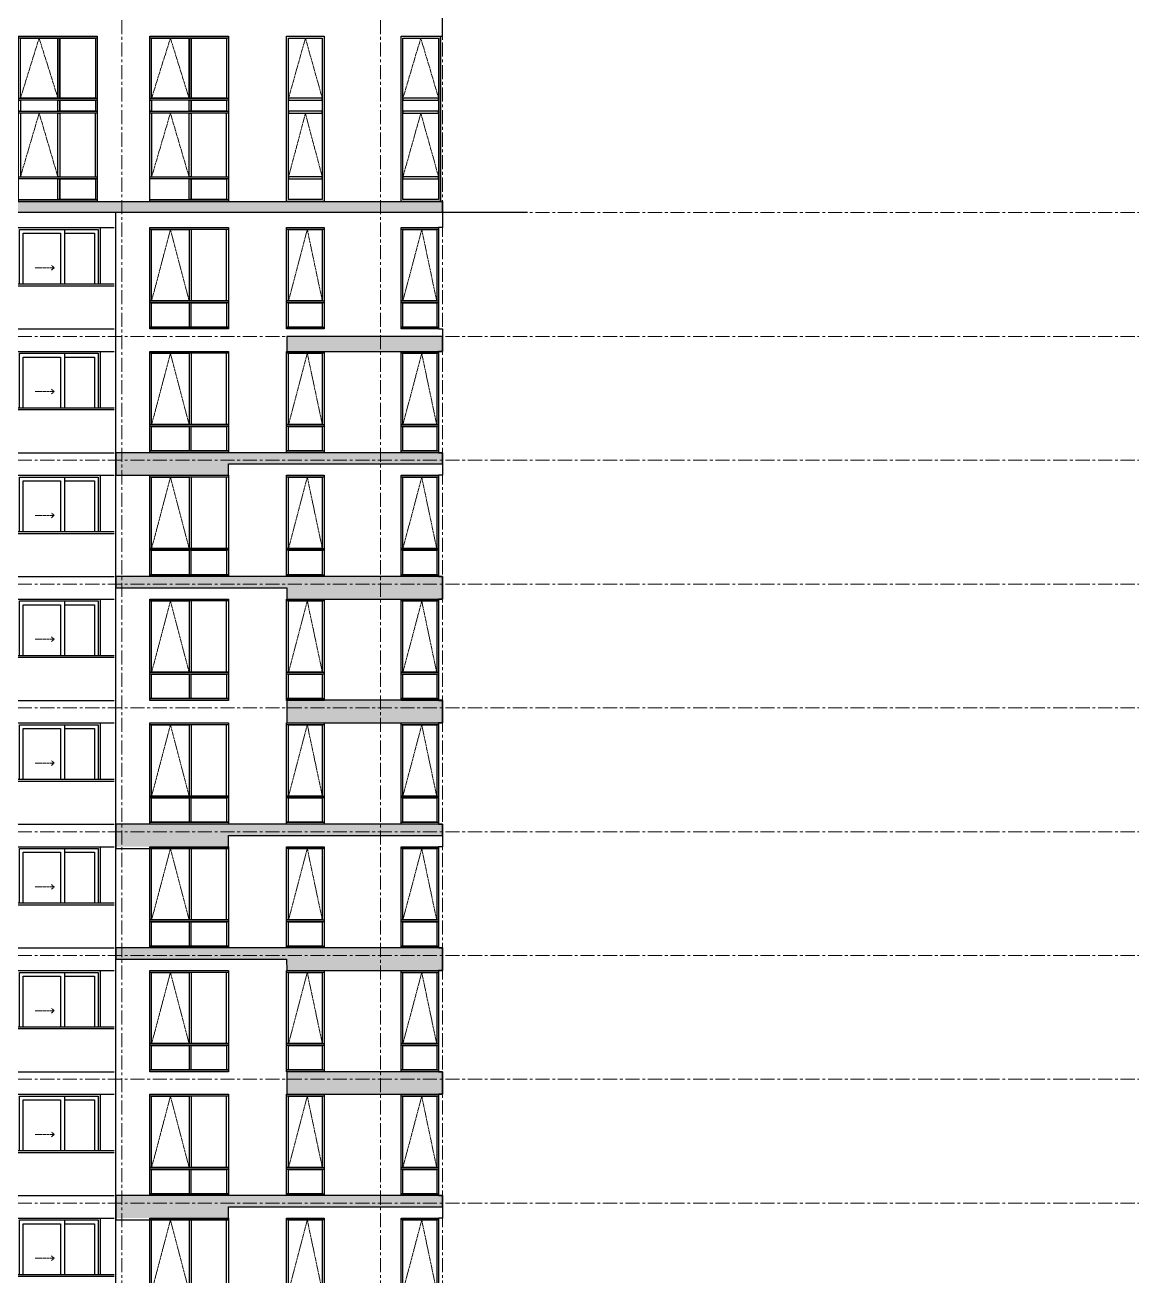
# Model space of a CAD drawing. Header units: millimetres. Extents: x -100356 to 314685, y 446 to 1273965.
# Drawn here: x 225577 to 255087, y 218043 to 251386 of the extents above; entities that cross this region are included whole.
import ezdxf
from ezdxf.xclip import XClip

# ---------------------------------------------------------------- set-up
doc = ezdxf.new("R2010")
doc.units = ezdxf.units.MM
doc.header["$XCLIPFRAME"] = 2
doc.linetypes.add('section$0$CENTER', pattern=[2, 1.25, -0.25, 0.25, -0.25])
doc.linetypes.add('section$0$Kume - Grid Line', pattern=[10.5, 6, -1.25, 2, -1.25])
doc.layers.add('NAM', color=3, linetype='Continuous')
doc.layers.add('STR', color=7, linetype='Continuous')
for name, color, linetype, lineweight in [('section$0$A-_ANOT----_D', 7, 'Continuous', 5), ('section$0$A-_FLORLEVL_E', 7, 'Continuous', 5), ('section$0$NKC_TRUC', 8, 'section$0$CENTER', 13)]:
    doc.layers.add(name, color=color, linetype=linetype, lineweight=lineweight)

# ---------------------------------------------------------------- blocks, each defined once
blk = doc.blocks.new('section$0$grid section')
at = {"layer": 'section$0$NKC_TRUC', "ltscale": 300}
for p, q in [((-141943.9, 81800), (0, 81800)), ((-141943.9, 78500), (0, 78500)), ((-141943.9, 75200), (0, 75200)), ((-141943.9, 71900), (0, 71900)), ((-141943.9, 68600), (0, 68600)), ((-141943.9, 65300), (0, 65300)), ((-141943.9, 62000), (0, 62000)), ((-141943.9, 58700), (0, 58700)), ((-141943.9, 55400), (0, 55400))]:
    blk.add_line(p, q, dxfattribs=at)
blk = doc.blocks.new('wd01 - 2400x2200')
at = {"layer": 'NAM'}
for points in [[(-100, -1050), (2600, -1050), (2600, 1050), (-100, 1050)], [(-50, 1050), (-100, 1050), (-100, -1050), (-50, -1050)], [(650, 1050), (600, 1050), (600, -1050), (650, -1050)], [(2600, 1050), (2550, 1050), (2550, -1050), (2600, -1050)], [(-50, 50), (600, 50), (600, 1000), (-50, 1000)], [(2550, 50), (650, 50), (650, 1000), (2550, 1000)], [(600, 0), (-50, 0), (-50, -1000), (600, -1000)], [(2550, 0), (650, 0), (650, -1000), (2550, -1000)]]:
    blk.add_lwpolyline(points, close=True, dxfattribs=at)
at = {"layer": 'NAM', "elevation": 0}
for points in [[(-50, 1050), (-50, -1050)], [(2550, 1050), (2550, -1050)]]:
    blk.add_lwpolyline(points, dxfattribs=at)
at = {"layer": 'NAM'}
for points in [[(600, 1050), (600, -1050)], [(650, 1050), (650, -1050)]]:
    blk.add_lwpolyline(points, dxfattribs=at)
at = {"layer": 'section$0$A-_ANOT----_D', "color": 8, "linetype": 'section$0$Kume - Grid Line', "ltscale": 10}
blk.add_lwpolyline([(650, 0), (2550, -500), (650, -1000)], dxfattribs=at)
blk = doc.blocks.new('unit elevation 2')
at = {"layer": 'NAM', "elevation": 0}
for points in [[(-49400, -250), (-49400, -200), (-48398, -200), (-48398, -250)], [(-49398, -950), (-49398, -200), (-48398, -200), (-48398, -950)], [(-49348, -900), (-49348, -250), (-48448, -250), (-48448, -900)], [(-46350, -250), (-46350, -200), (-45348, -200), (-45348, -250)], [(-46348, -950), (-46348, -200), (-45348, -200), (-45348, -950)], [(-46298, -900), (-46298, -250), (-45398, -250), (-45398, -900)], [(-49398, -2900), (-49398, -900), (-48398, -900), (-48398, -2900)], [(-49398, -950), (-49398, -900), (-48398, -900), (-48398, -950)], [(-49348, -2850), (-49348, -950), (-48448, -950), (-48448, -2850)], [(-46348, -2900), (-46348, -900), (-45348, -900), (-45348, -2900)], [(-46348, -950), (-46348, -900), (-45348, -900), (-45348, -950)], [(-46298, -2850), (-46298, -950), (-45398, -950), (-45398, -2850)], [(-49398, -2900), (-49398, -2850), (-48398, -2850), (-48398, -2900)], [(-46348, -2900), (-46348, -2850), (-45348, -2850), (-45348, -2900)]]:
    blk.add_lwpolyline(points, close=True, dxfattribs=at)
for points in [[(-49300, -250), (-48398, -250)], [(-46250, -250), (-45348, -250)], [(-37823, -200), (-40748, -200)], [(-49300, -900), (-48398, -900)], [(-49300, -950), (-48398, -950)], [(-46250, -900), (-45348, -900)], [(-46250, -950), (-45348, -950)], [(-37823, -1350), (-40748, -1350)], [(-37823, -1400), (-40748, -1400)], [(-38173, -1400), (-38173, -2900), (-40373, -2900), (-40373, -1400)], [(-38223, -1400), (-38223, -2850), (-40323, -2850), (-40323, -1400)], [(-39423, -2750), (-40223, -2750), (-40223, -1400)], [(-38223, -1400), (-38223, -2850), (-39423, -2850), (-39423, -1400)], [(-38323, -1400), (-38323, -2750), (-39323, -2750), (-39323, -1400)], [(-49300, -2850), (-48398, -2850)], [(-46250, -2850), (-45348, -2850)], [(-37823, -2900), (-40748, -2900)]]:
    blk.add_lwpolyline(points, dxfattribs=at)
at = {"layer": 'section$0$A-_ANOT----_D', "color": 8, "linetype": 'section$0$Kume - Grid Line', "ltscale": 10, "elevation": 0}
for points in [[(-49348, -950), (-48948, -2850), (-48448, -950)], [(-46298, -950), (-45898, -2850), (-45398, -950)], [(-39080, -1766), (-39149, -1829), (-39080, -1892)], [(-38645, -1829), (-39149, -1829)]]:
    blk.add_lwpolyline(points, dxfattribs=at)
at = {"layer": 'STR', "elevation": 0}
for points in [[(-40798, 0), (-40798, -3300)], [(-49500, -3300), (-49500, -2900), (-49400, -2900), (-49400, -200), (-49500, -200), (-49500, 0)]]:
    blk.add_lwpolyline(points, dxfattribs=at)
at = {"layer": 'NAM', "xscale": -1, "rotation": 90}
blk.add_blockref('wd01 - 2400x2200', (-42748, -300, 0), dxfattribs=at)
blk = doc.blocks.new('wd02-elevation 1')
at = {"layer": 'NAM', "elevation": 0}
for points in [[(197491, 177019), (201891, 177019), (201891, 179119), (197491, 179119)], [(197491, 177019), (197541, 177019), (197541, 179119), (197491, 179119)], [(197541, 178119), (198091, 178119), (198091, 179069), (197541, 179069)], [(198091, 177019), (198141, 177019), (198141, 179119), (198091, 179119)], [(198141, 179069), (199841, 179069), (199841, 178119), (198141, 178119)], [(199841, 177019), (199891, 177019), (199891, 179119), (199841, 179119)], [(200191, 179069), (199891, 179069), (199891, 178119), (200191, 178119)], [(200191, 177019), (200241, 177019), (200241, 179119), (200191, 179119)], [(200241, 178119), (201841, 178119), (201841, 179069), (200241, 179069)], [(201841, 177019), (201891, 177019), (201891, 179119), (201841, 179119)], [(198091, 178119), (197541, 178119), (197541, 178069), (198091, 178069)], [(199841, 178119), (198141, 178119), (198141, 178069), (199841, 178069)], [(199841, 177069), (198141, 177069), (198141, 178069), (199841, 178069)], [(200191, 178119), (199891, 178119), (199891, 178069), (200191, 178069)], [(201841, 178119), (200241, 178119), (200241, 178069), (201841, 178069)], [(201841, 178069), (200241, 178069), (200241, 177069), (201841, 177069)], [(200191, 177069), (199891, 177069), (199891, 177019), (200191, 177019)]]:
    blk.add_lwpolyline(points, close=True, dxfattribs=at)
at = {"layer": 'section$0$A-_ANOT----_D', "color": 8, "linetype": 'section$0$Kume - Grid Line', "ltscale": 10, "elevation": 0}
for points in [[(198141, 178069), (199841, 177569), (198141, 177069)], [(200241, 178069), (201841, 177569), (200241, 177069)]]:
    blk.add_lwpolyline(points, dxfattribs=at)
blk = doc.blocks.new('skyvilla elevation 2')
at = {"layer": 'NAM', "elevation": 0}
for points in [[(-49450, -4700), (-49450, -300), (-48398, -300), (-48398, -4700)], [(-49400, -4650), (-49400, -350), (-48448, -350), (-48448, -4650)], [(-49400, -2650), (-49400, -350), (-48448, -350), (-48448, -2650)], [(-48448, -950), (-48448, -900), (-49400, -900), (-49400, -950)], [(-45398, -950), (-45398, -900), (-46298, -900), (-46298, -950)], [(-48448, -2700), (-48448, -2650), (-49400, -2650), (-49400, -2700)], [(-45398, -2700), (-45398, -2650), (-46298, -2650), (-46298, -2700)], [(-48448, -3050), (-48448, -3000), (-49400, -3000), (-49400, -3050)], [(-45398, -3050), (-45398, -3000), (-46298, -3000), (-46298, -3050)]]:
    blk.add_lwpolyline(points, close=True, dxfattribs=at)
at = {"layer": 'NAM'}
for points in [[(-46348, -4700), (-46348, -300), (-45348, -300), (-45348, -4700)], [(-46298, -4650), (-46298, -350), (-45398, -350), (-45398, -4650)], [(-46298, -2650), (-46298, -350), (-45398, -350), (-45398, -2650)]]:
    blk.add_lwpolyline(points, close=True, dxfattribs=at)
at = {"layer": 'section$0$A-_ANOT----_D', "color": 8, "linetype": 'section$0$Kume - Grid Line', "ltscale": 10, "elevation": 0}
for points in [[(-49400, -950), (-48924, -2650), (-48448, -950)], [(-46298, -950), (-45848, -2650), (-45398, -950)], [(-49400, -3050), (-48924, -4650), (-48448, -3050)], [(-46298, -3050), (-45848, -4650), (-45398, -3050)]]:
    blk.add_lwpolyline(points, dxfattribs=at)
at = {"layer": 'STR', "elevation": 0}
blk.add_lwpolyline([(-49500, 0), (-49500, -300), (-49450, -300), (-49450, -4700), (-49500, -4700), (-49500, -5300)], dxfattribs=at)
at = {"layer": 'NAM', "xscale": -1, "rotation": 90}
for p in [(135321, 197191, 0), (138819, 197191, 0)]:
    blk.add_blockref('wd02-elevation 1', p, dxfattribs=at)
blk = doc.blocks.new('elevation 2')
at = {"layer": 'NAM'}
h = blk.add_hatch(color=252, dxfattribs=at)
h.dxf.hatch_style = 1
h.paths.add_polyline_path([(233215, 712485), (241917, 712485), (241917, 713086), (238916, 713085), (238916, 712785), (233215, 712785)])
at = {"layer": 'NAM', "ltscale": 0.5}
h = blk.add_hatch(color=252, dxfattribs=at)
h.dxf.hatch_style = 1
h.paths.add_polyline_path([(237366, 709785), (233215, 709785), (233215, 709185), (237366, 709185)])
h = blk.add_hatch(color=252, dxfattribs=at)
h.dxf.hatch_style = 1
h.paths.add_polyline_path([(233215, 705885), (241917, 705885), (241917, 706185), (237367, 706185), (237366, 706485), (233215, 706485)])
at = {"layer": 'NAM'}
h = blk.add_hatch(color=252, dxfattribs=at)
h.dxf.hatch_style = 1
h.paths.add_polyline_path([(233215, 702585), (241917, 702585), (241917, 703186), (238917, 703185), (238917, 702885), (233215, 702885)])
at = {"layer": 'NAM', "ltscale": 0.5}
h = blk.add_hatch(color=252, dxfattribs=at)
h.dxf.hatch_style = 1
h.paths.add_polyline_path([(237366, 699885), (233215, 699885), (233215, 699285), (237366, 699285)])
h = blk.add_hatch(color=252, dxfattribs=at)
h.dxf.hatch_style = 1
h.paths.add_polyline_path([(233215, 695986), (241917, 695986), (241917, 696286), (237366, 696286), (237366, 696586), (233215, 696586)])
at = {"layer": 'NAM'}
h = blk.add_hatch(color=252, dxfattribs=at)
h.dxf.hatch_style = 1
h.paths.add_polyline_path([(233215, 692686), (241917, 692686), (241917, 693286), (238916, 693285), (238916, 692986), (233215, 692986)])
at = {"layer": 'NAM', "ltscale": 0.5}
h = blk.add_hatch(color=252, dxfattribs=at)
h.dxf.hatch_style = 1
h.paths.add_polyline_path([(237366, 689985), (233215, 689985), (233215, 689586), (237366, 689586)])
at = {"layer": 'NAM'}
h = blk.add_hatch(color=252, dxfattribs=at)
h.dxf.hatch_style = 1
h.paths.add_polyline_path([(273816, 686286), (273816, 685986), (233215, 685986), (233215, 686286)])
at = {"layer": 'NAM', "elevation": 0}
for points in [[(233215, 712485), (241917, 712485), (241917, 713136), (238916, 713136), (238916, 712785), (233215, 712785)], [(237366, 709785), (233215, 709785), (233215, 709185), (237366, 709185)], [(233215, 705885), (241917, 705885), (241917, 706185), (237367, 706185), (237366, 706485), (233215, 706485)], [(233215, 702585), (241917, 702585), (241917, 703236), (238916, 703236), (238917, 702885), (233215, 702885)], [(237366, 699885), (233215, 699885), (233215, 699285), (237366, 699285)], [(233215, 695986), (241917, 695986), (241917, 696286), (237366, 696286), (237366, 696586), (233215, 696586)], [(233215, 692686), (241917, 692686), (241917, 693286), (238916, 693285), (238916, 692986), (233215, 692986)], [(237366, 689985), (233215, 689985), (233215, 689586), (237366, 689586)], [(273816, 686286), (273816, 685986), (233215, 685986), (233215, 686286)]]:
    blk.add_lwpolyline(points, close=True, dxfattribs=at)
at = {"layer": 'section$0$NKC_TRUC', "ltscale": 300}
for p, q in [((233215, 661353, 0), (233215, 772474, 0)), ((234865, 661353, 0), (234865, 772474, 0)), ((241765, 661353, 0), (241765, 772474, 0))]:
    blk.add_line(p, q, dxfattribs=at)
at = {"layer": 'NAM'}
for p in [(282715, 715986, 0), (282715, 712686, 0), (282715, 709386, 0), (282715, 706086, 0), (282715, 702786, 0), (282715, 699486, 0), (282715, 696186, 0), (282715, 692886, 0), (282715, 689586, 0)]:
    blk.add_blockref('unit elevation 2', p, dxfattribs=at)
ref = blk.add_blockref('skyvilla elevation 2', (282715, 686286, 0), dxfattribs=at)
XClip(ref).set_block_clipping_path([(2250.5891814606, -6634.4860418165), (-51766.798589343, -6634.4860418165), (-51766.798589343, 0), (-17849.9486133395, 0), (-17849.9486133395, -1400), (2425.3255650673, -1400)])
at = {"layer": 'section$0$A-_FLORLEVL_E'}
ref = blk.add_blockref('section$0$grid section', (168668, 768086, 0), dxfattribs=dict(at, rotation=179.9999999999999))
XClip(ref).set_block_clipping_path([(-119666.1420795996, -2828.0112587469), (13434.162033715, 108709.4843590449)])

msp = doc.modelspace()

# ---------------------------------------------------------------- block references
at = {"layer": 'NAM', "rotation": 180}
msp.add_blockref('elevation 2', (469918.7, 932671.5, 0), dxfattribs=at)

doc.saveas('drawing.dxf')
